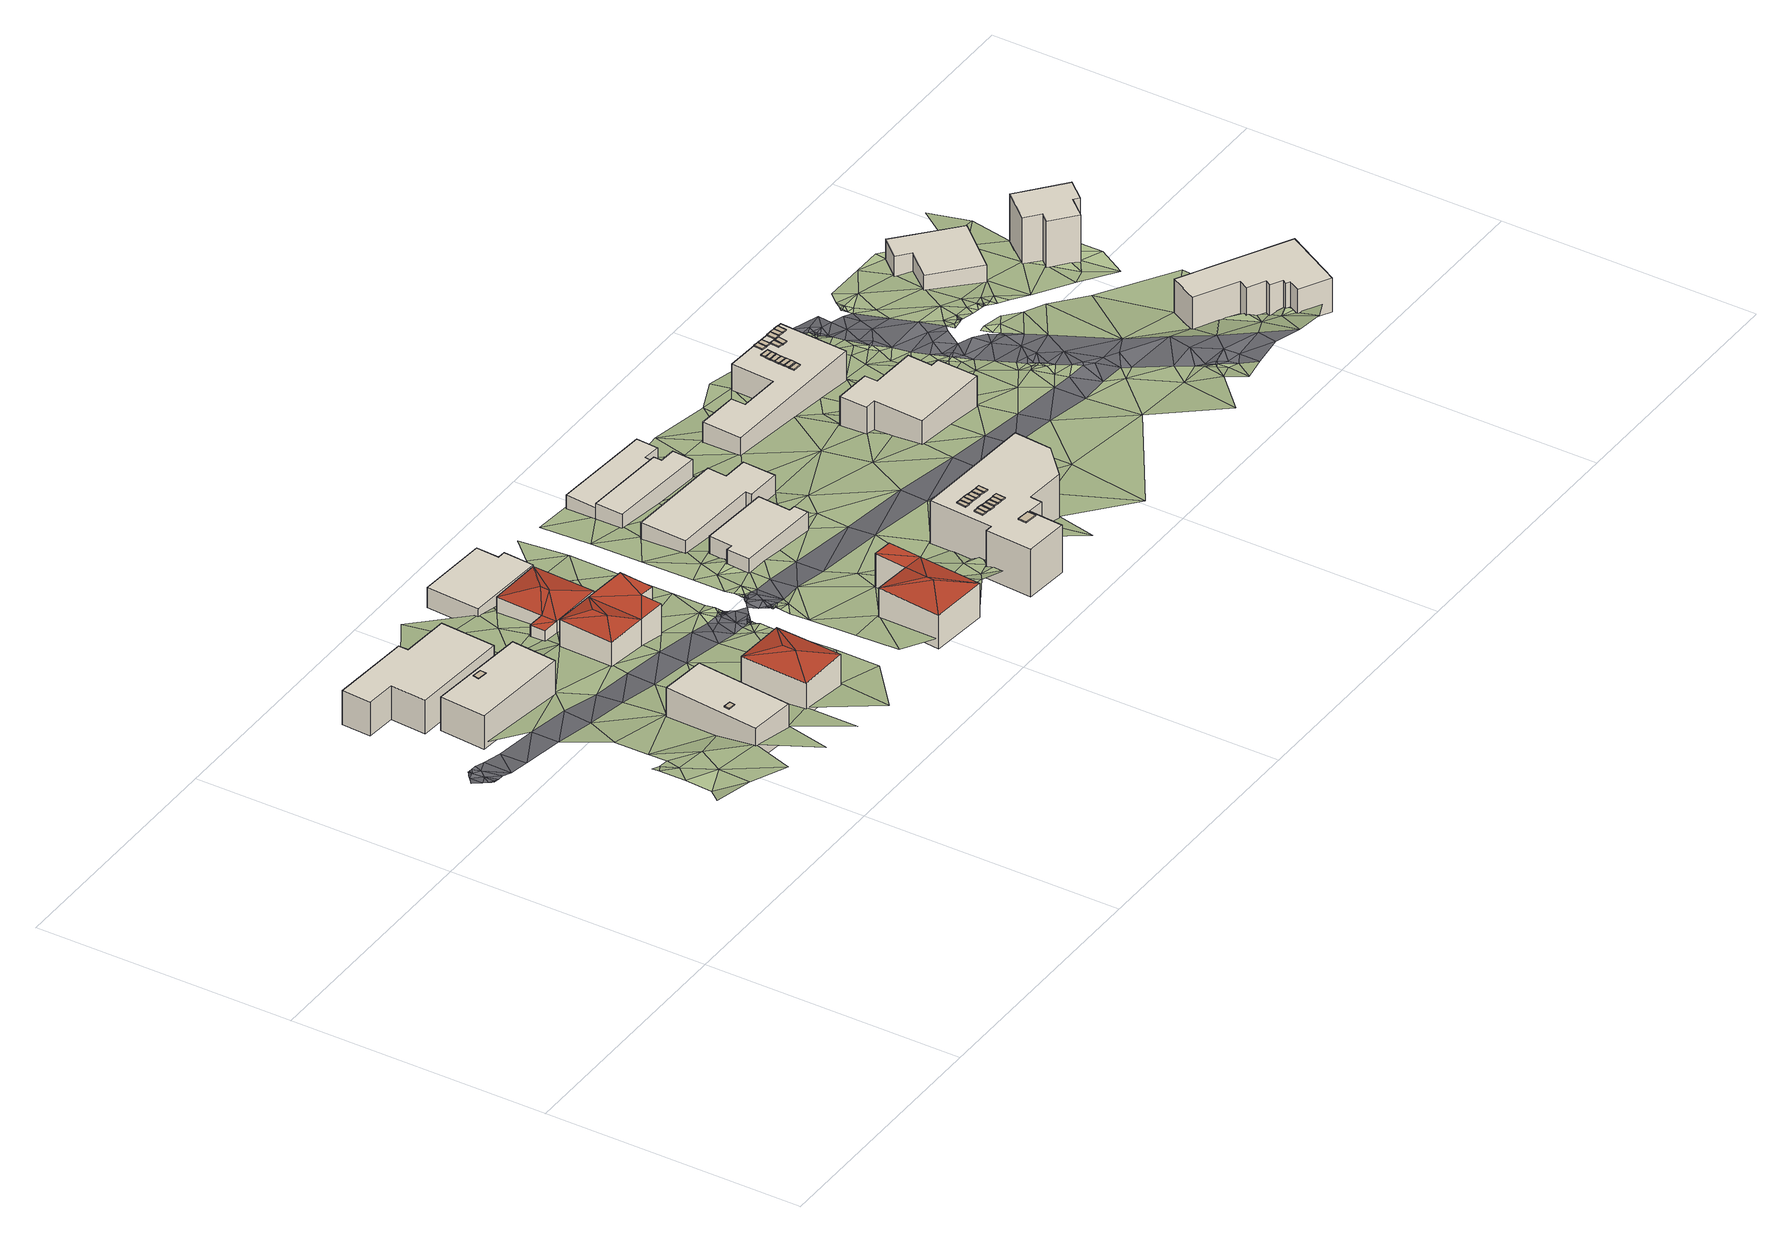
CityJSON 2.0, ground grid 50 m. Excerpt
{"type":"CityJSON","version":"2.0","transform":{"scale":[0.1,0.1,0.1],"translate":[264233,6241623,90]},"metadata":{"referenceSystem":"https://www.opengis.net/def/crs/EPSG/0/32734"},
"CityObjects":{
"building1":{"type":"Building","attributes":{"address":"1 Westfort Road University Estate Cape Town","building":"house","building:levels":2,"building_height":6.9,"roof_height":114.1,"ground_height":106.4,"plus_code":"4FRW3C6X+CP5"},"children":["building1-1"],"geometry":[{"type":"Solid","lod":"1","boundaries":[[[[0,1,2,3]],[[1,4,5,2]],[[4,6,7,5]],[[6,0,3,7]],[[3,2,5,7]],[[6,4,1,0]]]]}]},
"building1-1":{"type":"BuildingInstallation","parents":["building1"],"geometry":[{"type":"Solid","lod":"1","boundaries":[[[[8,9,10,11]],[[9,12,13,10]],[[12,14,15,13]],[[14,8,11,15]],[[11,10,13,15]],[[14,12,9,8]]]]}]},
"building2":{"type":"Building","attributes":{"address":"23 Kylemore Road University Estate Cape Town","building":"house","building:levels":2,"building_height":6.9,"roof_height":113.7,"ground_height":105.5,"plus_code":"4FRW3C6X+CPX"},"geometry":[{"type":"Solid","lod":"1","boundaries":[[[[16,17,18,19]],[[17,20,21,18]],[[20,22,23,21]],[[22,24,25,23]],[[24,26,27,25]],[[26,28,29,27]],[[28,30,31,29]],[[30,16,19,31]],[[19,18,21,23,25,27,29,31]],[[30,28,26,24,22,20,17,16]]]]}]},
"building3":{"type":"Building","attributes":{"address":"4 Westfort Road Universtity Estate Cape Town","building":"house","building:levels":2,"building_height":6.9,"roof_height":115.5,"ground_height":106.5,"plus_code":"4FRW3C6X+7RF"},"children":["building3-1"],"geometry":[{"type":"Solid","lod":"1","boundaries":[[[[32,33,34,35]],[[33,36,37,34]],[[36,38,39,37]],[[38,32,35,39]],[[35,34,37,39]],[[38,36,33,32]]]]}]},
"building3-1":{"type":"BuildingInstallation","parents":["building3"],"geometry":[{"type":"Solid","lod":"1","boundaries":[[[[40,41,42,43]],[[41,44,45,42]],[[44,46,47,45]],[[46,40,43,47]],[[43,42,45,47]],[[46,44,41,40]]]]}]},
"building4":{"type":"Building","attributes":{"address":"6 Westfort Road Universtity Estate Cape Town","building":"house","building:levels":2,"building_height":6.9,"roof_height":112.8,"ground_height":105.7,"plus_code":"4FRW3C6X+7VG"},"geometry":[{"type":"Solid","lod":"2","boundaries":[[[[48,49,50]],[[51,48,50]],[[51,50,52]],[[52,50,53]],[[53,50,49]],[[52,53,51]],[[54,55,51,53]],[[55,56,48,51]],[[56,57,49,48]],[[57,54,53,49]],[[57,56,55,54]]]],"semantics":{"surfaces":[{"type":"RoofSurface"},{"type":"WallSurface"},{"type":"GroundSurface"}],"values":[[0,0,0,0,0,0,1,1,1,1,2]]}}]},
"building5":{"type":"Building","attributes":{"address":"16 Garrick Road University Estate Cape Town","building":"house","building:levels":2,"building_height":6.9,"roof_height":110.7,"ground_height":102.9,"plus_code":"4FRW3C6X+9VX"},"geometry":[{"type":"Solid","lod":"2","boundaries":[[[[58,59,60]],[[61,60,59]],[[61,59,62]],[[62,59,63]],[[63,59,58]],[[61,62,63]],[[63,58,64]],[[63,64,65]],[[65,64,66]],[[67,64,58]],[[68,69,60,61]],[[69,70,58,60]],[[70,71,67,58]],[[71,72,64,67]],[[72,73,66,64]],[[73,74,65,66]],[[74,75,63,65]],[[75,68,61,63]],[[75,74,73,72,71,70,69,68]]]],"semantics":{"surfaces":[{"type":"RoofSurface"},{"type":"WallSurface"},{"type":"GroundSurface"}],"values":[[0,0,0,0,0,0,0,0,0,0,1,1,1,1,1,1,1,1,2]]}}]},
"building6":{"type":"Building","attributes":{"address":"14 Garrick Road University Estate Cape Town","building":"house","building:levels":1,"building_height":4.1,"roof_height":106.9,"ground_height":101.5,"plus_code":"4FRW3C6X+FV5"},"geometry":[{"type":"Solid","lod":"2","boundaries":[[[[76,77,78]],[[77,79,78]],[[78,79,80]],[[79,81,80]],[[82,83,81]],[[82,81,84]],[[76,84,77]],[[77,84,79]],[[79,84,81]],[[85,86,76,78]],[[86,87,84,76]],[[87,88,82,84]],[[88,89,83,82]],[[89,90,81,83]],[[90,91,80,81]],[[91,85,78,80]],[[91,90,89,88,87,86,85]]]],"semantics":{"surfaces":[{"type":"RoofSurface"},{"type":"WallSurface"},{"type":"GroundSurface"}],"values":[[0,0,0,0,0,0,0,0,0,1,1,1,1,1,1,1,2]]}}]},
"building7":{"type":"Building","attributes":{"address":"12A Garrick Road University Estate Cape Town","building":"house","building:levels":1,"building_height":4.1,"roof_height":105.9,"ground_height":99.8,"plus_code":"4FRW3C6X+FWJ"},"geometry":[{"type":"Solid","lod":"1","boundaries":[[[[92,93,94,95]],[[93,96,97,94]],[[96,98,99,97]],[[98,100,101,99]],[[100,102,103,101]],[[102,92,95,103]],[[95,94,97,99,101,103]],[[102,100,98,96,93,92]]]]}]},
"building8":{"type":"Building","attributes":{"address":"25 Garrick Road Universtity Estate Cape Town","building":"house","building:levels":2,"building_height":6.9,"roof_height":112.1,"ground_height":103.9,"plus_code":"4FRW3F62+62M"},"geometry":[{"type":"Solid","lod":"2","boundaries":[[[[104,105,106]],[[104,106,107]],[[108,109,110]],[[111,112,105]],[[106,105,112]],[[111,108,110]],[[111,110,112]],[[112,110,109]],[[112,109,106]],[[113,114,104,107]],[[114,115,105,104]],[[115,116,111,105]],[[116,117,108,111]],[[117,118,109,108]],[[118,119,106,109]],[[119,113,107,106]],[[119,118,117,116,115,114,113]]]],"semantics":{"surfaces":[{"type":"RoofSurface"},{"type":"WallSurface"},{"type":"GroundSurface"}],"values":[[0,0,0,0,0,0,0,0,0,1,1,1,1,1,1,1,2]]}}]},
"building9":{"type":"Building","attributes":{"address":"23 Garrick Road University Estate Cape Town","building":"house","building:levels":1,"building_height":4.1,"roof_height":105.8,"ground_height":100.8,"plus_code":"4FRW3F62+92H"},"geometry":[{"type":"Solid","lod":"1","boundaries":[[[[120,121,122,123]],[[121,124,125,122]],[[124,126,127,125]],[[126,128,129,127]],[[128,130,131,129]],[[130,132,133,131]],[[132,134,135,133]],[[134,120,123,135]],[[123,122,125,127,129,131,133,135]],[[134,132,130,128,126,124,121,120]]]]}]},
"building10":{"type":"Building","attributes":{"address":"21 Garrick Road University Estate Cape Town","building":"house","building:levels":1,"building_height":4.1,"roof_height":104.5,"ground_height":99.3,"plus_code":"4FRW3F62+C37"},"geometry":[{"type":"Solid","lod":"1","boundaries":[[[[136,137,138,139]],[[137,140,141,138]],[[140,142,143,141]],[[142,144,145,143]],[[144,146,147,145]],[[146,148,149,147]],[[148,150,151,149]],[[150,136,139,151]],[[139,138,141,143,145,147,149,151]],[[150,148,146,144,142,140,137,136]]]]}]},
"building11":{"type":"Building","attributes":{"address":"19 Garrick Road University Estate Cape Town","building":"house","building:levels":1,"building_height":4.1,"roof_height":103.2,"ground_height":98.2,"plus_code":"4FRW3F62+F37"},"geometry":[{"type":"Solid","lod":"1","boundaries":[[[[152,153,154,155]],[[153,156,157,154]],[[156,158,159,157]],[[158,160,161,159]],[[160,162,163,161]],[[162,152,155,163]],[[155,154,157,159,161,163]],[[162,160,158,156,153,152]]]]}]},
"building12":{"type":"Building","attributes":{"address":"17 Garrick Road University Estate Cape Town","building":"house","building:levels":1,"building_height":4.1,"roof_height":102.5,"ground_height":97.3,"plus_code":"4FRW3F62+F3M"},"geometry":[{"type":"Solid","lod":"1","boundaries":[[[[164,165,166,167]],[[165,168,169,166]],[[168,170,171,169]],[[170,172,173,171]],[[172,174,175,173]],[[174,164,167,175]],[[167,166,169,171,173,175]],[[174,172,170,168,165,164]]]]}]},
"building13":{"type":"Building","attributes":{"address":"Universtity Estate Cape Town","building":"house","building:levels":3,"building_height":9.7,"roof_height":113,"ground_height":101,"plus_code":"4FRW3F62+65R"},"children":["building13-1","building13-2","building13-3","building13-4","building13-5","building13-6","building13-7","building13-8","building13-9","building13-10","building13-11","building13-12","building13-13"],"geometry":[{"type":"Solid","lod":"1","boundaries":[[[[176,177,178,179]],[[177,180,181,178]],[[180,182,183,181]],[[182,184,185,183]],[[184,186,187,185]],[[186,188,189,187]],[[188,190,191,189]],[[190,192,193,191]],[[192,194,195,193]],[[194,196,197,195]],[[196,176,179,197]],[[179,178,181,183,185,187,189,191,193,195,197]],[[196,194,192,190,188,186,184,182,180,177,176]]]]}]},
"building13-1":{"type":"BuildingInstallation","parents":["building13"],"geometry":[{"type":"Solid","lod":"1","boundaries":[[[[198,199,200,201]],[[199,202,203,200]],[[202,204,205,203]],[[204,198,201,205]],[[201,200,203,205]],[[204,202,199,198]]]]}]},
"building13-2":{"type":"BuildingInstallation","parents":["building13"],"geometry":[{"type":"Solid","lod":"1","boundaries":[[[[206,207,208,209]],[[207,210,211,208]],[[210,212,213,211]],[[212,206,209,213]],[[209,208,211,213]],[[212,210,207,206]]]]}]},
"building13-3":{"type":"BuildingInstallation","parents":["building13"],"geometry":[{"type":"Solid","lod":"1","boundaries":[[[[214,215,216,217]],[[215,218,219,216]],[[218,220,221,219]],[[220,214,217,221]],[[217,216,219,221]],[[220,218,215,214]]]]}]},
"building13-4":{"type":"BuildingInstallation","parents":["building13"],"geometry":[{"type":"Solid","lod":"1","boundaries":[[[[222,223,224,225]],[[223,226,227,224]],[[226,228,229,227]],[[228,222,225,229]],[[225,224,227,229]],[[228,226,223,222]]]]}]},
"building13-5":{"type":"BuildingInstallation","parents":["building13"],"geometry":[{"type":"Solid","lod":"1","boundaries":[[[[230,231,232,233]],[[231,234,235,232]],[[234,236,237,235]],[[236,230,233,237]],[[233,232,235,237]],[[236,234,231,230]]]]}]},
"building13-6":{"type":"BuildingInstallation","parents":["building13"],"geometry":[{"type":"Solid","lod":"1","boundaries":[[[[238,239,240,241]],[[239,242,243,240]],[[242,244,245,243]],[[244,238,241,245]],[[241,240,243,245]],[[244,242,239,238]]]]}]},
"building13-7":{"type":"BuildingInstallation","parents":["building13"],"geometry":[{"type":"Solid","lod":"1","boundaries":[[[[246,247,248,249]],[[247,250,251,248]],[[250,252,253,251]],[[252,246,249,253]],[[249,248,251,253]],[[252,250,247,246]]]]}]},
"building13-8":{"type":"BuildingInstallation","parents":["building13"],"geometry":[{"type":"Solid","lod":"1","boundaries":[[[[254,255,256,257]],[[255,258,259,256]],[[258,260,261,259]],[[260,254,257,261]],[[257,256,259,261]],[[260,258,255,254]]]]}]},
"building13-9":{"type":"BuildingInstallation","parents":["building13"],"geometry":[{"type":"Solid","lod":"1","boundaries":[[[[262,263,264,265]],[[263,266,267,264]],[[266,268,269,267]],[[268,262,265,269]],[[265,264,267,269]],[[268,266,263,262]]]]}]},
"building13-10":{"type":"BuildingInstallation","parents":["building13"],"geometry":[{"type":"Solid","lod":"1","boundaries":[[[[270,271,272,273]],[[271,274,275,272]],[[274,276,277,275]],[[276,270,273,277]],[[273,272,275,277]],[[276,274,271,270]]]]}]},
"building13-11":{"type":"BuildingInstallation","parents":["building13"],"geometry":[{"type":"Solid","lod":"1","boundaries":[[[[278,279,280,281]],[[279,282,283,280]],[[282,284,285,283]],[[284,278,281,285]],[[281,280,283,285]],[[284,282,279,278]]]]}]},
"building13-12":{"type":"BuildingInstallation","parents":["building13"],"geometry":[{"type":"Solid","lod":"1","boundaries":[[[[286,287,288,289]],[[287,290,291,288]],[[290,292,293,291]],[[292,286,289,293]],[[289,288,291,293]],[[292,290,287,286]]]]}]},
"building13-13":{"type":"BuildingInstallation","parents":["building13"],"geometry":[{"type":"Solid","lod":"1","boundaries":[[[[294,295,296,297]],[[295,298,299,296]],[[298,300,301,299]],[[300,294,297,301]],[[297,296,299,301]],[[300,298,295,294]]]]}]},
"building14":{"type":"Building","attributes":{"address":"110 Upper Roodebloem Road University Estate Cape Town","building":"house","building:levels":2,"building_height":6.9,"roof_height":102.7,"ground_height":94.8,"plus_code":"4FRW3F62+F72"},"children":["building14-1","building14-2","building14-3","building14-4","building14-5","building14-6","building14-7","building14-8","building14-9","building14-10","building14-11","building14-12","building14-13","building14-14"],"geometry":[{"type":"Solid","lod":"1","boundaries":[[[[302,303,304,305]],[[303,306,307,304]],[[306,308,309,307]],[[308,310,311,309]],[[310,312,313,311]],[[312,314,315,313]],[[314,316,317,315]],[[316,302,305,317]],[[305,304,307,309,311,313,315,317]],[[316,314,312,310,308,306,303,302]]]]}]},
"building14-1":{"type":"BuildingInstallation","parents":["building14"],"geometry":[{"type":"Solid","lod":"1","boundaries":[[[[318,319,320,321]],[[319,322,323,320]],[[322,324,325,323]],[[324,318,321,325]],[[321,320,323,325]],[[324,322,319,318]]]]}]},
"building14-2":{"type":"BuildingInstallation","parents":["building14"],"geometry":[{"type":"Solid","lod":"1","boundaries":[[[[326,327,328,329]],[[327,330,331,328]],[[330,332,333,331]],[[332,326,329,333]],[[329,328,331,333]],[[332,330,327,326]]]]}]},
"building14-3":{"type":"BuildingInstallation","parents":["building14"],"geometry":[{"type":"Solid","lod":"1","boundaries":[[[[334,335,336,337]],[[335,338,339,336]],[[338,340,341,339]],[[340,334,337,341]],[[337,336,339,341]],[[340,338,335,334]]]]}]},
"building14-4":{"type":"BuildingInstallation","parents":["building14"],"geometry":[{"type":"Solid","lod":"1","boundaries":[[[[342,343,344,345]],[[343,346,347,344]],[[346,348,349,347]],[[348,342,345,349]],[[345,344,347,349]],[[348,346,343,342]]]]}]},
"building14-5":{"type":"BuildingInstallation","parents":["building14"],"geometry":[{"type":"Solid","lod":"1","boundaries":[[[[350,351,352,353]],[[351,354,355,352]],[[354,356,357,355]],[[356,350,353,357]],[[353,352,355,357]],[[356,354,351,350]]]]}]},
"building14-6":{"type":"BuildingInstallation","parents":["building14"],"geometry":[{"type":"Solid","lod":"1","boundaries":[[[[358,346,347,359]],[[346,360,361,347]],[[360,362,363,361]],[[362,358,359,363]],[[359,347,361,363]],[[362,360,346,358]]]]}]},
"building14-7":{"type":"BuildingInstallation","parents":["building14"],"geometry":[{"type":"Solid","lod":"1","boundaries":[[[[364,365,366,367]],[[365,368,369,366]],[[368,370,371,369]],[[370,364,367,371]],[[367,366,369,371]],[[370,368,365,364]]]]}]},
"building14-8":{"type":"BuildingInstallation","parents":["building14"],"geometry":[{"type":"Solid","lod":"1","boundaries":[[[[372,373,374,375]],[[373,376,377,374]],[[376,378,379,377]],[[378,372,375,379]],[[375,374,377,379]],[[378,376,373,372]]]]}]},
"building14-9":{"type":"BuildingInstallation","parents":["building14"],"geometry":[{"type":"Solid","lod":"1","boundaries":[[[[380,381,382,383]],[[381,384,385,382]],[[384,376,377,385]],[[376,380,383,377]],[[383,382,385,377]],[[376,384,381,380]]]]}]},
"building14-10":{"type":"BuildingInstallation","parents":["building14"],"geometry":[{"type":"Solid","lod":"1","boundaries":[[[[386,387,388,389]],[[387,390,391,388]],[[390,392,393,391]],[[392,386,389,393]],[[389,388,391,393]],[[392,390,387,386]]]]}]},
"building14-11":{"type":"BuildingInstallation","parents":["building14"],"geometry":[{"type":"Solid","lod":"1","boundaries":[[[[387,394,395,388]],[[394,396,397,395]],[[396,398,399,397]],[[398,387,388,399]],[[388,395,397,399]],[[398,396,394,387]]]]}]},
"building14-12":{"type":"BuildingInstallation","parents":["building14"],"geometry":[{"type":"Solid","lod":"1","boundaries":[[[[400,401,402,403]],[[401,404,405,402]],[[404,406,407,405]],[[406,400,403,407]],[[403,402,405,407]],[[406,404,401,400]]]]}]},
"building14-13":{"type":"BuildingInstallation","parents":["building14"],"geometry":[{"type":"Solid","lod":"1","boundaries":[[[[408,409,410,411]],[[409,412,413,410]],[[412,414,415,413]],[[414,408,411,415]],[[411,410,413,415]],[[414,412,409,408]]]]}]},
"building14-14":{"type":"BuildingInstallation","parents":["building14"],"geometry":[{"type":"Solid","lod":"1","boundaries":[[[[416,417,418,419]],[[417,420,421,418]],[[420,422,423,421]],[[422,416,419,423]],[[419,418,421,423]],[[422,420,417,416]]]]}]},
"building15":{"type":"Building","attributes":{"address":"112 Upper Roodebloem Road University Estate Cape Town","building":"house","building:levels":2,"building_height":6.9,"roof_height":104.3,"ground_height":96.6,"plus_code":"4FRW3F62+97F"},"geometry":[{"type":"Solid","lod":"1","boundaries":[[[[424,425,426,427]],[[425,428,429,426]],[[428,430,431,429]],[[430,432,433,431]],[[432,434,435,433]],[[434,436,437,435]],[[436,438,439,437]],[[438,440,441,439]],[[440,442,443,441]],[[442,424,427,443]],[[427,426,429,431,433,435,437,439,441,443]],[[442,440,438,436,434,432,430,428,425,424]]]]}]},
"building16":{"type":"Building","attributes":{"address":"17 Beatty Road University Estate Cape Town","building":"house","building:levels":1,"building_height":4.1,"roof_height":97,"ground_height":92.5,"plus_code":"4FRW3F62+FF2"},"geometry":[{"type":"Solid","lod":"1","boundaries":[[[[444,445,446,447]],[[445,448,449,446]],[[448,450,451,449]],[[450,452,453,451]],[[452,454,455,453]],[[454,444,447,455]],[[447,446,449,451,453,455]],[[454,452,450,448,445,444]]]]}]},
"building17":{"type":"Building","attributes":{"address":"2 Cloete Road Universtity Estate Cape Town","building":"house","building:levels":2,"building_height":6.9,"roof_height":101.2,"ground_height":93.5,"plus_code":"4FRW3F62+7G5"},"geometry":[{"type":"Solid","lod":"1","boundaries":[[[[456,457,458,459]],[[457,460,461,458]],[[460,462,463,461]],[[462,464,465,463]],[[464,466,467,465]],[[466,468,469,467]],[[468,470,471,469]],[[470,472,473,471]],[[472,474,475,473]],[[474,476,477,475]],[[476,478,479,477]],[[478,456,459,479]],[[459,458,461,463,465,467,469,471,473,475,477,479]],[[478,476,474,472,470,468,466,464,462,460,457,456]]]]}]},
"building18":{"type":"Building","attributes":{"address":"3 Cloete Road University Estate Cape Town","building":"house","building:levels":3,"building_height":9.7,"roof_height":102.4,"ground_height":92.4,"plus_code":"4FRW3F62+CG3"},"geometry":[{"type":"Solid","lod":"1","boundaries":[[[[480,481,482,483]],[[481,484,485,482]],[[484,486,487,485]],[[486,488,489,487]],[[488,490,491,489]],[[490,492,493,491]],[[492,494,495,493]],[[494,480,483,495]],[[483,482,485,487,489,491,493,495]],[[494,492,490,488,486,484,481,480]]]]}]},
"terrain1":{"type":"TINRelief","geometry":[{"type":"CompositeSurface","lod":"1","boundaries":[[[496,497,498]],[[499,498,500]],[[497,500,498]],[[501,499,502]],[[501,503,504]],[[499,500,502]],[[501,502,503]],[[505,503,502]],[[500,497,506]],[[500,507,502]],[[507,505,502]],[[505,507,508]],[[500,506,509]],[[509,507,500]],[[508,507,510]],[[511,512,513]],[[508,514,512]],[[515,516,517]],[[507,509,510]],[[518,519,520]],[[514,508,510]],[[513,512,514]],[[520,519,521]],[[517,516,522]],[[523,524,509]],[[525,526,527]],[[528,513,514]],[[526,525,529]],[[530,520,521]],[[529,531,532]],[[533,517,522]],[[529,534,526]],[[530,521,0]],[[532,534,529]],[[535,536,524]],[[514,537,528]],[[538,534,532]],[[537,514,38]],[[538,17,534]],[[38,524,539]],[[524,536,539]],[[517,533,540]],[[530,0,541]],[[0,517,542]],[[17,530,541]],[[540,533,543]],[[534,17,544]],[[540,542,517]],[[537,38,545]],[[546,536,547]],[[541,0,542]],[[545,38,539]],[[544,17,541]],[[534,544,548]],[[549,540,543]],[[542,550,541]],[[54,545,539]],[[551,544,541]],[[547,552,546]],[[541,550,553]],[[541,553,551]],[[540,549,554]],[[555,550,542]],[[556,548,544]],[[551,556,544]],[[557,545,54]],[[546,558,54]],[[542,559,555]],[[553,560,551]],[[558,546,552]],[[549,561,554]],[[560,562,551]],[[551,562,556]],[[561,549,563]],[[555,559,564]],[[565,557,54]],[[558,566,54]],[[556,562,567]],[[54,566,565]],[[557,565,568]],[[559,569,564]],[[570,561,571]],[[572,567,562]],[[563,573,561]],[[574,568,565]],[[559,74,569]],[[567,572,575]],[[573,571,561]],[[566,576,565]],[[577,573,563]],[[565,578,574]],[[576,579,565]],[[578,565,579]],[[575,572,580]],[[581,574,578]],[[582,581,578]],[[579,583,578]],[[578,584,582]],[[583,585,578]],[[585,584,578]],[[586,573,577]],[[587,588,589]],[[582,584,590]],[[585,591,584]],[[592,584,591]],[[584,592,590]],[[592,593,590]],[[594,575,580]],[[587,595,588]],[[596,573,586]],[[586,597,596]],[[571,598,74]],[[598,571,573]],[[597,599,596]],[[580,85,594]],[[573,596,600]],[[596,599,601]],[[601,599,602]],[[601,603,596]],[[589,588,604]],[[601,602,605]],[[601,605,606]],[[602,607,605]],[[596,603,608]],[[606,603,601]],[[608,600,596]],[[600,609,573]],[[610,569,74]],[[85,569,611]],[[598,573,609]],[[85,612,594]],[[604,613,614]],[[615,614,613]],[[615,616,617]],[[618,617,616]],[[619,618,620]],[[620,621,619]],[[621,620,622]],[[616,620,618]],[[85,611,612]],[[569,610,611]],[[74,598,610]],[[622,620,623]],[[615,613,616]],[[620,616,623]],[[623,616,624]],[[625,624,616]],[[616,613,625]],[[604,626,613]],[[627,625,613]],[[628,629,630]],[[631,628,630]],[[632,631,630]],[[588,114,604]],[[630,629,633]],[[632,630,634]],[[635,632,634]],[[630,633,634]],[[634,636,635]],[[633,637,634]],[[637,638,634]],[[612,639,640]],[[626,627,613]],[[636,634,641]],[[611,642,612]],[[641,643,636]],[[641,634,638]],[[98,640,639]],[[604,114,626]],[[641,638,644]],[[642,611,610]],[[641,645,643]],[[639,612,642]],[[646,114,588]],[[647,643,645]],[[644,648,641]],[[645,641,648]],[[648,644,649]],[[645,650,647]],[[651,647,650]],[[652,653,654]],[[655,639,642]],[[656,626,114]],[[645,648,657]],[[658,650,645]],[[657,658,645]],[[656,659,626]],[[649,660,648]],[[653,661,662]],[[651,650,663]],[[656,114,113]],[[664,650,658]],[[652,661,653]],[[649,665,660]],[[658,666,664]],[[650,664,667]],[[667,663,650]],[[668,669,651]],[[663,668,651]],[[113,662,670]],[[670,662,661]],[[670,656,113]],[[671,661,652]],[[660,665,672]],[[663,667,673]],[[671,652,674]],[[669,668,675]],[[661,671,676]],[[677,659,656]],[[661,676,670]],[[669,678,679]],[[678,669,675]],[[671,674,680]],[[681,673,667]],[[682,676,671]],[[671,680,682]],[[670,677,656]],[[665,683,672]],[[684,676,682]],[[676,685,670]],[[678,686,679]],[[687,675,668]],[[682,688,684]],[[684,689,676]],[[690,673,681]],[[685,676,689]],[[665,691,683]],[[692,670,685]],[[677,670,692]],[[673,690,693]],[[694,675,687]],[[695,693,690]],[[696,697,698]],[[695,699,693]],[[700,696,683]],[[701,697,696]],[[697,701,702]],[[691,700,683]],[[699,695,703]],[[702,704,695]],[[701,696,700]],[[701,704,702]],[[703,705,699]],[[695,704,703]],[[148,694,687]],[[692,706,677]],[[704,707,703]],[[701,700,708]],[[709,707,704]],[[704,701,708]],[[710,711,712]],[[691,713,700]],[[714,712,711]],[[704,715,709]],[[706,692,716]],[[148,717,694]],[[715,704,708]],[[708,700,713]],[[718,719,148]],[[712,714,720]],[[148,719,717]],[[162,721,158]],[[162,722,723]],[[722,162,158]],[[708,724,715]],[[717,725,158]],[[726,717,719]],[[708,713,727]],[[724,719,715]],[[722,158,725]],[[706,716,728]],[[725,172,722]],[[717,726,725]],[[729,720,730]],[[708,727,724]],[[724,726,719]],[[731,172,725]],[[176,728,716]],[[725,726,732]],[[727,713,733]],[[731,725,732]],[[729,734,176]],[[730,734,729]],[[735,731,732]],[[727,736,724]],[[724,737,726]],[[727,733,738]],[[728,176,739]],[[735,740,731]],[[741,727,738]],[[736,727,741]],[[739,176,734]],[[742,724,736]],[[740,735,743]],[[737,724,742]],[[733,744,738]],[[743,745,746]],[[741,747,736]],[[730,748,734]],[[744,749,738]],[[746,750,743]],[[751,737,742]],[[743,750,740]],[[752,751,742]],[[753,739,734]],[[750,746,754]],[[755,737,751]],[[756,751,752]],[[740,750,757]],[[744,758,749]],[[756,755,751]],[[753,734,748]],[[756,759,760]],[[758,744,761]],[[755,756,762]],[[757,750,763]],[[760,762,756]],[[760,430,762]],[[758,761,764]],[[765,430,766]],[[764,767,758]],[[763,750,303]],[[768,753,748]],[[765,767,769]],[[765,769,430]],[[761,770,764]],[[430,771,762]],[[764,772,767]],[[772,769,767]],[[773,430,769]],[[771,430,774]],[[775,748,776]],[[430,773,774]],[[777,762,771]],[[303,762,778]],[[768,748,779]],[[763,303,780]],[[762,777,778]],[[764,770,781]],[[782,772,764]],[[771,774,783]],[[775,779,748]],[[773,769,784]],[[782,764,781]],[[769,772,785]],[[768,779,786]],[[780,303,787]],[[777,771,788]],[[789,774,773]],[[770,790,791]],[[770,791,781]],[[792,771,783]],[[778,787,303]],[[784,769,785]],[[793,775,776]],[[783,774,794]],[[789,773,784]],[[771,792,788]],[[795,778,777]],[[782,796,772]],[[797,774,789]],[[772,798,785]],[[788,795,777]],[[799,782,781]],[[774,797,794]],[[796,798,772]],[[800,781,791]],[[792,783,801]],[[791,790,802]],[[784,785,803]],[[804,789,784]],[[794,801,783]],[[805,799,781]],[[781,800,805]],[[803,804,784]],[[782,799,806]],[[807,787,778]],[[795,808,778]],[[796,782,809]],[[786,779,810]],[[806,809,782]],[[785,798,803]],[[804,797,789]],[[811,800,791]],[[788,792,812]],[[813,795,788]],[[814,802,790]],[[778,815,807]],[[791,802,811]],[[778,808,815]],[[816,799,805]],[[801,812,792]],[[805,800,817]],[[812,813,788]],[[806,799,816]],[[816,805,817]],[[817,800,811]],[[795,813,808]],[[818,779,775]],[[810,779,819]],[[820,787,807]],[[787,820,821]],[[793,822,775]],[[779,818,819]],[[823,807,815]],[[821,824,787]],[[807,825,820]],[[825,807,823]],[[787,826,827]],[[826,787,824]],[[825,828,820]],[[828,829,820]],[[820,829,821]],[[830,818,775]],[[775,822,830]],[[793,831,832]],[[822,793,833]],[[832,833,793]],[[834,832,831]],[[833,835,822]],[[835,830,822]],[[833,832,836]],[[833,836,835]],[[837,834,831]],[[834,836,832]],[[838,839,840]],[[841,842,843]],[[844,838,845]],[[846,841,847]],[[848,846,847]],[[838,840,845]],[[849,840,839]],[[846,842,841]],[[850,851,852]],[[853,845,840]],[[853,840,849]],[[854,855,856]],[[857,855,854]],[[844,858,852]],[[856,851,859]],[[857,854,860]],[[861,853,849]],[[861,849,862]],[[863,854,856]],[[861,862,864]],[[865,845,853]],[[859,851,850]],[[845,858,844]],[[861,864,866]],[[860,854,863]],[[863,856,859]],[[853,861,865]],[[867,848,868]],[[861,866,865]],[[842,846,869]],[[870,860,863]],[[858,850,852]],[[863,871,870]],[[846,848,867]],[[865,858,845]],[[872,865,866]],[[873,874,868]],[[850,875,859]],[[859,875,863]],[[871,863,875]],[[865,872,876]],[[846,867,869]],[[876,858,865]],[[873,877,878]],[[879,876,872]],[[875,880,871]],[[867,868,874]],[[881,850,858]],[[882,878,877]],[[876,879,883]],[[881,875,850]],[[884,883,879]],[[876,885,858]],[[886,884,887]],[[886,887,888]],[[886,883,884]],[[886,888,889]],[[885,876,883]],[[890,886,889]],[[883,886,890]],[[891,890,889]],[[885,881,858]],[[891,889,892]],[[890,893,883]],[[894,895,882]],[[885,883,893]],[[890,891,893]],[[896,880,875]],[[878,457,873]],[[891,892,897]],[[898,874,873]],[[893,891,897]],[[899,895,894]],[[892,900,897]],[[882,901,878]],[[875,881,902]],[[898,873,457]],[[895,901,882]],[[903,897,900]],[[904,885,893]],[[885,904,881]],[[875,902,896]],[[904,893,897]],[[899,905,895]],[[906,905,899]],[[897,903,904]],[[902,881,907]],[[901,895,908]],[[902,444,896]],[[895,909,908]],[[908,910,901]],[[895,905,911]],[[906,912,905]],[[911,909,895]],[[912,906,913]],[[914,896,444]],[[915,904,903]],[[905,912,916]],[[905,917,911]],[[905,916,917]],[[911,918,909]],[[919,903,920]],[[917,921,911]],[[916,922,917]],[[915,903,919]],[[923,914,444]],[[924,898,457]],[[925,923,444]],[[454,904,915]],[[926,919,920]],[[920,927,926]],[[928,924,457]],[[923,925,929]],[[919,930,915]],[[926,931,919]],[[929,925,932]],[[932,925,454]],[[927,933,926]],[[931,926,933]],[[915,934,454]],[[927,935,933]],[[933,935,936]],[[454,937,932]],[[934,937,454]],[[935,938,936]],[[938,939,936]],[[932,937,940]]]}]},
"road1":{"type":"Road","attributes":{"highway":"residential","name":"Westfort Road","surface":"asphalt","lanes":2,"width":5.6},"geometry":[{"type":"MultiSurface","lod":"1","boundaries":[[[941,942,943]],[[944,945,946]],[[516,511,522]],[[549,545,563]],[[513,533,522]],[[947,948,949]],[[537,543,528]],[[549,537,545]],[[950,951,952]],[[953,954,955]],[[956,941,957]],[[586,958,959]],[[945,960,961]],[[946,962,963]],[[964,943,959]],[[965,966,967]],[[944,946,963]],[[960,968,961]],[[969,965,599]],[[949,970,971]],[[955,954,962]],[[972,966,973]],[[951,974,971]],[[975,946,961]],[[943,973,969]],[[965,973,966]],[[961,946,945]],[[970,949,948]],[[976,516,977]],[[952,977,950]],[[545,557,563]],[[978,948,979]],[[948,947,979]],[[948,980,970]],[[963,962,954]],[[981,557,568]],[[593,982,983]],[[516,976,511]],[[959,943,984]],[[985,582,983]],[[977,952,976]],[[568,958,981]],[[978,980,948]],[[970,980,986]],[[967,602,965]],[[964,957,941]],[[983,590,593]],[[942,972,973]],[[964,574,581]],[[590,983,582]],[[962,951,970]],[[969,973,965]],[[602,599,965]],[[964,581,985]],[[962,970,955]],[[970,951,971]],[[975,987,946]],[[968,975,961]],[[983,988,985]],[[985,581,582]],[[985,988,989]],[[982,988,983]],[[955,970,986]],[[987,962,946]],[[957,985,989]],[[943,969,984]],[[597,984,599]],[[969,599,984]],[[959,597,586]],[[943,942,973]],[[597,959,984]],[[943,964,941]],[[586,577,958]],[[958,964,959]],[[987,990,962]],[[952,951,990]],[[951,962,990]],[[950,974,951]],[[958,577,981]],[[964,568,574]],[[957,964,985]],[[568,964,958]],[[577,563,981]],[[563,557,981]],[[533,513,528]],[[522,511,513]],[[528,543,533]],[[537,549,543]]]}]},
"road2":{"type":"Road","attributes":{"highway":"residential","name":"Westfort Road","surface":"asphalt","lanes":2,"width":5.6},"geometry":[{"type":"MultiSurface","lod":"1","boundaries":[[[991,992,993]],[[665,659,691]],[[994,810,995]],[[786,814,790]],[[786,810,996]],[[814,997,802]],[[768,790,770]],[[994,997,996]],[[677,713,691]],[[995,810,819]],[[637,633,998]],[[706,733,713]],[[956,992,999]],[[1000,622,623]],[[999,992,1001]],[[1000,1002,1003]],[[627,644,1004]],[[1005,1001,991]],[[998,633,1006]],[[665,649,626]],[[649,644,627]],[[629,1006,633]],[[665,626,659]],[[1007,1008,1006]],[[1006,629,1007]],[[1006,1009,998]],[[637,998,1004]],[[1008,1009,1006]],[[998,1009,1010]],[[691,659,677]],[[649,627,626]],[[637,1004,638]],[[622,1000,1003]],[[1005,991,1000]],[[1000,991,1011]],[[625,1005,624]],[[623,624,1005]],[[1011,1002,1000]],[[999,998,1010]],[[993,1011,991]],[[1005,1000,623]],[[991,1001,992]],[[1001,625,627]],[[998,999,1001]],[[625,1001,1005]],[[998,1001,1004]],[[770,753,768]],[[627,1004,1001]],[[644,638,1004]],[[739,744,728]],[[761,739,753]],[[761,753,770]],[[790,768,786]],[[996,997,814]],[[786,996,814]],[[810,994,996]],[[733,706,728]],[[713,677,706]],[[728,744,733]],[[739,761,744]]]}]},
"road3":{"type":"Road","attributes":{"highway":"tertiary","name":"Upper Roodebloem Road","surface":"asphalt","lanes":2,"width":8.6},"geometry":[{"type":"MultiSurface","lod":"1","boundaries":[[[803,798,1012]],[[797,804,1013]],[[804,803,1014]],[[1013,804,1014]],[[1014,803,1012]],[[806,816,1015]],[[816,817,1016]],[[817,811,1017]],[[1016,1015,816]],[[1016,817,1017]],[[1018,812,801]],[[809,806,1019]],[[813,812,1018]],[[1019,806,1015]],[[794,797,1020]],[[808,813,1021]],[[797,1013,1020]],[[1021,813,1018]],[[1022,798,796]],[[1015,1016,1023]],[[796,809,1024]],[[1014,1025,1013]],[[1025,1014,1012]],[[1023,1016,1017]],[[798,1022,1012]],[[823,815,1026]],[[811,802,1027]],[[811,1027,1017]],[[1019,1015,1023]],[[801,794,1028]],[[825,823,1029]],[[825,1030,828]],[[1031,1018,801]],[[1026,1029,823]],[[829,828,1030]],[[1030,825,1029]],[[1024,809,1019]],[[815,808,1032]],[[808,1021,1032]],[[802,997,1027]],[[1033,821,829]],[[1030,1033,829]],[[1025,1020,1013]],[[1018,1031,1021]],[[815,1032,1026]],[[824,821,1034]],[[1017,1027,1023]],[[1034,821,1033]],[[1035,1029,1026]],[[1029,1035,1030]],[[826,824,1034]],[[794,1020,1028]],[[1033,1030,1035]],[[1025,1012,1036]],[[1024,1022,796]],[[1023,1024,1019]],[[994,1027,997]],[[1035,1034,1033]],[[1031,1032,1021]],[[1022,1036,1012]],[[1037,1035,1026]],[[1032,1037,1026]],[[801,844,1031]],[[1020,1025,1038]],[[1034,1039,826]],[[801,1028,844]],[[830,835,1040]],[[1039,1034,1035]],[[1020,1038,1028]],[[868,1023,1027]],[[835,836,1041]],[[1032,1031,1042]],[[1040,835,1041]],[[868,1024,1023]],[[1043,818,830]],[[1022,1024,1044]],[[819,818,877]],[[1041,836,1045]],[[1046,1036,1022]],[[836,834,1045]],[[1039,1035,1037]],[[873,1027,994]],[[1047,1037,1032]],[[830,1040,1043]],[[995,819,877]],[[873,994,995]],[[1032,1042,1047]],[[1022,1044,1048]],[[1046,1022,1048]],[[848,1044,1024]],[[852,1042,1031]],[[1028,1038,838]],[[1041,1049,1040]],[[1045,834,1050]],[[868,848,1024]],[[852,1031,844]],[[1041,1045,1049]],[[837,1050,834]],[[1028,838,844]],[[873,868,1027]],[[1044,847,1048]],[[1044,848,847]],[[1049,1043,1040]],[[818,1043,877]],[[1045,1050,1049]],[[851,1047,1042]],[[852,851,1042]],[[873,995,877]],[[1051,1050,837]],[[1049,882,1043]],[[882,877,1043]],[[894,1049,1050]],[[1051,894,1050]],[[882,1049,894]],[[899,894,1051]]]}]}
},
"vertices":[
[347,594,164],[150,612,164],[150,612,233],[347,594,233],[142,522,164],[142,522,233],[339,505,164],[339,505,233],
[228,597,234],[226,585,234],[226,585,235],[228,597,235],[246,583,234],[246,583,235],[247,595,234],[247,595,235],
[332,621,155],[340,729,155],[340,729,224],[332,621,224],[246,736,155],[246,736,224],[247,755,155],[247,755,224],[89,767,155],[89,767,224],[85,710,155],[85,710,224],[144,705,155],[144,705,224],[139,635,155],[139,635,224],
[370,307,165],[350,119,165],[350,119,234],[370,307,234],[439,110,165],[439,110,234],[459,298,165],[459,298,234],
[373,195,235],[372,185,235],[372,185,237],[373,195,237],[387,183,235],[387,183,237],[388,194,235],[388,194,237],
[513,122,226],[614,117,226],[568,177,239],[521,254,226],[569,203,239],[622,248,226],[622,248,157],[521,254,157],[513,122,157],[614,117,157],
[555,472,198],[520,516,211],[474,479,198],[484,587,198],[522,546,211],[563,580,198],[615,509,198],[650,572,198],[644,506,198],[611,467,198],[484,587,129],[474,479,129],[555,472,129],[611,467,129],[615,509,129],[644,506,129],[650,572,129],[563,580,129],
[532,741,156],[580,685,169],[638,735,156],[580,668,169],[632,613,156],[525,619,156],[494,651,156],[493,621,156],[527,649,156],[638,735,115],[532,741,115],[527,649,115],[494,651,115],[493,621,115],[525,619,115],[632,613,115],
[514,866,98],[506,761,98],[506,761,139],[514,866,139],[662,750,98],[662,750,139],[666,810,98],[666,810,139],[650,811,98],[650,811,139],[653,856,98],[653,856,139],
[910,234,208],[903,170,208],[941,166,208],[947,230,208],[816,51,208],[929,41,208],[881,102,221],[829,177,208],[883,117,221],[947,230,139],[910,234,139],[903,170,139],[829,177,139],[816,51,139],[929,41,139],[941,166,139],
[854,447,108],[1020,435,108],[1020,435,149],[854,447,149],[1022,463,108],[1022,463,149],[1009,464,108],[1009,464,149],[1014,528,108],[1014,528,149],[875,538,108],[875,538,149],[871,492,108],[871,492,149],[858,493,108],[858,493,149],
[860,575,93],[1031,564,93],[1031,564,134],[860,575,134],[1030,552,93],[1030,552,134],[1098,548,93],[1098,548,134],[1102,613,93],[1102,613,134],[1053,616,93],[1053,616,134],[1056,654,93],[1056,654,134],[865,666,93],[865,666,134],
[884,767,82],[881,713,82],[881,713,123],[884,767,123],[1076,696,82],[1076,696,123],[1079,737,82],[1079,737,123],[1047,739,82],[1047,739,123],[1048,755,82],[1048,755,123],
[884,767,73],[1048,755,73],[1048,755,114],[884,767,114],[1050,773,73],[1050,773,114],[1084,770,73],[1084,770,114],[1087,813,73],[1087,813,114],[889,828,73],[889,828,114],
[1326,220,110],[1087,237,110],[1087,237,207],[1326,220,207],[1078,112,110],[1078,112,207],[1064,113,110],[1064,113,207],[1057,21,110],[1057,21,207],[1144,14,110],[1144,14,207],[1149,81,110],[1149,81,207],[1182,78,110],[1182,78,207],[1184,101,110],[1184,101,207],[1264,95,110],[1264,95,207],[1320,147,110],[1320,147,207],
[1118,84,208],[1116,67,208],[1116,67,210],[1118,84,210],[1142,65,208],[1142,65,210],[1143,81,208],[1143,81,210],
[1103,195,208],[1101,176,208],[1101,176,210],[1103,195,210],[1110,175,208],[1110,175,210],[1111,194,208],[1111,194,210],
[1113,195,208],[1111,176,208],[1111,176,210],[1113,195,210],[1120,175,208],[1120,175,210],[1122,194,208],[1122,194,210],
[1123,194,208],[1121,175,208],[1121,175,210],[1123,194,210],[1130,174,208],[1130,174,210],[1132,193,208],[1132,193,210],
[1133,192,208],[1131,174,208],[1131,174,210],[1133,192,210],[1140,173,208],[1140,173,210],[1142,191,208],[1142,191,210],
[1144,191,208],[1142,173,208],[1142,173,210],[1144,191,210],[1151,172,208],[1151,172,210],[1153,190,208],[1153,190,210],
[1154,190,208],[1152,172,208],[1152,172,210],[1154,190,210],[1161,171,208],[1161,171,210],[1163,190,208],[1163,190,210],
[1098,158,208],[1096,140,208],[1096,140,210],[1098,158,210],[1105,139,208],[1105,139,210],[1107,157,208],[1107,157,210],
[1108,158,208],[1106,139,208],[1106,139,210],[1108,158,210],[1115,138,208],[1115,138,210],[1117,157,208],[1117,157,210],
[1119,156,208],[1117,137,208],[1117,137,210],[1119,156,210],[1126,136,208],[1126,136,210],[1128,155,208],[1128,155,210],
[1130,155,208],[1128,137,208],[1128,137,210],[1130,155,210],[1137,136,208],[1137,136,210],[1138,154,208],[1138,154,210],
[1140,154,208],[1138,136,208],[1138,136,210],[1140,154,210],[1147,135,208],[1147,135,210],[1149,153,208],[1149,153,210],
[1150,154,208],[1148,135,208],[1148,135,210],[1150,154,210],[1157,134,208],[1157,134,210],[1159,153,208],[1159,153,210],
[1481,648,48],[1489,782,48],[1489,782,117],[1481,648,117],[1348,790,48],[1348,790,117],[1343,705,48],[1343,705,117],[1263,710,48],[1263,710,117],[1264,738,48],[1264,738,117],[1182,743,48],[1182,743,117],[1178,666,48],[1178,666,117],
[1410,785,118],[1408,767,118],[1408,767,120],[1410,785,120],[1418,766,118],[1418,766,120],[1420,784,118],[1420,784,120],
[1421,784,118],[1419,766,118],[1419,766,120],[1421,784,120],[1429,765,118],[1429,765,120],[1431,783,118],[1431,783,120],
[1447,783,118],[1445,765,118],[1445,765,120],[1447,783,120],[1455,764,118],[1455,764,120],[1457,782,118],[1457,782,120],
[1458,783,118],[1456,765,118],[1456,765,120],[1458,783,120],[1466,764,118],[1466,764,120],[1467,782,118],[1467,782,120],
[1430,766,118],[1428,748,118],[1428,748,120],[1430,766,120],[1438,747,118],[1438,747,120],[1440,765,118],[1440,765,120],
[1468,782,118],[1468,782,120],[1476,763,118],[1476,763,120],[1478,781,118],[1478,781,120],
[1442,764,118],[1439,746,118],[1439,746,120],[1442,764,120],[1449,745,118],[1449,745,120],[1452,763,118],[1452,763,120],
[1393,761,118],[1392,752,118],[1392,752,120],[1393,761,120],[1410,750,118],[1410,750,120],[1411,759,118],[1411,759,120],
[1392,751,118],[1391,742,118],[1391,742,120],[1392,751,120],[1409,741,118],[1409,741,120],
[1391,741,118],[1390,732,118],[1390,732,120],[1391,741,120],[1408,731,118],[1408,731,120],[1409,740,118],[1409,740,120],
[1389,723,118],[1389,723,120],[1407,721,118],[1407,721,120],[1408,730,118],[1408,730,120],
[1390,722,118],[1389,713,118],[1389,713,120],[1390,722,120],[1407,711,118],[1407,711,120],[1408,720,118],[1408,720,120],
[1389,712,118],[1388,703,118],[1388,703,120],[1389,712,120],[1406,701,118],[1406,701,120],[1407,710,118],[1407,710,120],
[1387,701,118],[1387,692,118],[1387,692,120],[1387,701,120],[1404,690,118],[1404,690,120],[1405,699,118],[1405,699,120],
[1515,413,66],[1519,492,66],[1519,492,135],[1515,413,135],[1501,493,66],[1501,493,135],[1504,541,66],[1504,541,135],[1415,546,66],[1415,546,135],[1416,571,66],[1416,571,135],[1344,575,66],[1344,575,135],[1341,521,66],[1341,521,135],[1363,520,66],[1363,520,135],[1358,422,66],[1358,422,135],
[1846,799,25],[1812,761,25],[1812,761,66],[1846,799,66],[1836,740,25],[1836,740,66],[1792,691,25],[1792,691,66],[1873,618,25],[1873,618,66],[1951,706,25],[1951,706,66],
[2163,195,35],[1960,304,35],[1960,304,104],[2163,195,104],[1931,251,35],[1931,251,104],[2011,207,35],[2011,207,104],[2001,189,35],[2001,189,104],[2035,171,35],[2035,171,104],[2029,160,35],[2029,160,104],[2052,148,35],[2052,148,104],[2047,140,35],[2047,140,104],[2055,136,35],[2055,136,104],[2043,114,35],[2043,114,104],[2101,82,35],[2101,82,104],
[2000,652,24],[1953,598,24],[1953,598,121],[2000,652,121],[1980,575,24],[1980,575,121],[1966,559,24],[1966,559,121],[2012,520,24],[2012,520,121],[2042,555,24],[2042,555,121],[2052,546,24],[2052,546,121],[2083,582,24],[2083,582,121],
[148,68,229],[238,61,215],[182,100,215],[186,154,214],[245,126,212],[190,208,211],[216,185,210],[209,219,204],[189,221,211],[229,217,204],[317,34,208],[279,179,208],[233,257,200],[350,119,202],[358,199,186],[199,411,187],[239,326,194],[285,402,177],[370,307,178],[142,522,179],[204,467,183],[339,505,168],[179,632,173],[190,608,173],[235,628,169],[267,601,166],[291,458,177],[410,18,197],[439,110,189],[208,758,158],[231,793,158],[159,799,161],[372,394,169],[247,755,158],[332,621,161],[246,736,167],[266,735,162],[377,449,161],[303,786,150],[499,12,188],[513,122,177],[458,385,157],[300,732,162],[521,254,160],[474,479,152],[414,640,142],[484,587,146],[463,441,155],[419,766,137],[545,376,152],[614,117,166],[587,5,180],[414,854,128],[550,432,150],[493,621,138],[485,708,132],[693,91,164],[494,651,136],[555,472,147],[525,619,136],[506,761,127],[631,367,143],[701,180,158],[563,580,133],[527,649,134],[611,467,138],[532,741,128],[636,423,141],[578,616,131],[687,332,144],[710,279,147],[546,758,120],[674,363,138],[632,613,126],[615,509,134],[644,506,134],[572,739,121],[697,447,135],[696,361,138],[584,756,118],[714,319,143],[679,419,135],[709,353,139],[716,339,143],[598,737,121],[707,360,138],[712,359,139],[717,349,139],[714,357,139],[717,354,139],[701,417,135],[748,86,166],[829,177,152],[756,175,156],[717,359,139],[718,356,139],[718,357,139],[718,359,139],[622,753,110],[816,51,162],[715,422,134],[712,416,134],[733,522,124],[717,415,134],[725,434,134],[720,416,134],[722,414,134],[723,419,134],[765,273,145],[723,416,134],[723,417,134],[723,414,134],[724,424,134],[727,454,129],[742,629,116],[690,681,117],[662,750,100],[792,330,140],[769,313,140],[771,333,140],[779,347,135],[772,343,140],[772,348,135],[772,351,135],[775,351,135],[772,352,135],[773,353,135],[777,353,135],[782,352,135],[791,351,135],[844,346,137],[808,350,131],[778,410,131],[778,409,131],[781,410,131],[778,411,131],[778,414,131],[783,408,131],[786,414,131],[779,419,131],[779,429,131],[788,408,131],[798,407,131],[716,797,96],[665,790,100],[804,431,131],[752,736,109],[781,449,127],[813,405,128],[817,486,124],[903,170,149],[787,515,121],[854,447,124],[849,402,128],[833,528,121],[797,622,111],[1008,87,151],[935,103,148],[929,41,157],[762,843,92],[934,285,133],[856,473,124],[858,493,124],[914,339,128],[895,444,125],[991,139,145],[941,166,144],[860,575,112],[873,512,117],[919,395,124],[871,492,121],[875,538,117],[865,666,104],[807,728,102],[1018,219,129],[1034,105,139],[937,441,121],[940,570,106],[1061,73,143],[881,713,98],[1045,145,139],[1055,325,123],[884,767,95],[816,834,90],[1063,93,143],[944,533,110],[1064,113,137],[1020,435,115],[1080,132,137],[1084,192,125],[889,828,90],[961,660,97],[1078,112,137],[1081,152,125],[974,531,108],[1060,381,115],[1087,237,123],[985,567,104],[978,705,91],[1014,528,109],[1022,463,111],[1011,484,111],[1009,464,111],[1011,566,103],[1067,446,113],[1050,491,111],[1012,504,109],[1030,552,103],[1059,521,109],[1031,564,103],[1196,311,112],[1050,551,103],[1109,490,108],[1070,550,99],[1184,101,133],[1182,78,136],[1224,98,129],[1202,367,109],[1238,13,129],[1098,548,99],[1206,228,124],[1076,696,90],[1053,616,98],[1102,613,95],[1264,95,121],[1047,739,86],[1084,770,78],[1050,773,82],[1250,553,89],[1130,746,79],[1178,666,84],[1258,457,97],[1338,297,97],[1320,147,114],[1395,8,106],[1159,822,69],[1182,743,80],[1343,353,95],[1431,175,95],[1224,740,78],[1341,521,84],[1329,657,73],[1358,422,90],[1436,289,90],[1282,804,62],[1361,480,83],[1344,575,79],[1264,738,73],[1434,346,86],[1263,710,73],[1303,707,73],[1363,520,79],[1624,157,86],[1435,418,84],[1348,790,67],[1363,621,70],[1376,574,75],[1535,282,81],[1343,705,69],[1405,653,67],[1416,571,70],[1345,831,63],[1515,413,75],[1415,546,74],[1455,544,74],[1525,339,79],[1481,648,60],[1451,821,47],[1594,382,75],[1519,492,71],[1501,493,74],[1517,452,71],[1634,274,69],[1572,501,64],[1628,331,73],[1536,644,57],[1606,472,68],[1580,537,64],[1572,577,57],[1741,148,84],[1691,15,113],[1547,680,55],[1542,725,51],[1706,241,79],[1495,837,43],[1652,393,71],[1644,413,67],[1571,617,53],[1617,532,58],[1625,512,58],[1684,271,74],[1556,786,44],[1584,670,49],[1614,552,54],[1668,328,72],[1666,355,68],[1590,651,49],[1776,92,97],[1613,604,51],[1581,696,49],[1654,465,61],[1620,571,54],[1642,499,58],[1671,403,64],[1679,379,68],[1605,637,53],[1700,343,72],[1630,533,58],[1628,538,58],[1673,393,68],[1672,413,64],[1575,766,40],[1591,720,45],[1666,430,64],[1733,267,75],[1690,369,68],[1597,670,49],[1596,675,49],[1708,325,72],[1588,742,45],[1678,396,68],[1679,394,68],[1776,190,81],[1742,251,75],[1581,774,40],[1584,786,40],[1795,141,87],[1585,765,40],[1583,797,35],[1585,769,40],[1581,819,35],[1568,841,35],[1585,773,40],[1585,775,40],[1794,160,81],[1798,56,97],[1815,107,86],[1804,123,87],[1833,98,86],[1811,130,86],[1813,127,86],[1852,69,90],[1704,592,54],[1707,576,54],[1718,585,52],[1727,515,56],[1735,536,56],[1721,534,56],[1693,640,50],[1721,608,48],[1754,517,56],[1732,502,56],[1745,464,61],[1731,580,52],[1696,724,41],[1673,756,36],[1681,688,46],[1731,587,52],[1674,776,36],[1671,775,36],[1672,765,36],[1670,776,36],[1754,635,48],[1687,762,36],[1675,782,36],[1735,585,52],[1733,581,52],[1684,778,36],[1736,581,52],[1740,594,52],[1738,580,52],[1815,509,46],[1759,426,65],[1777,530,53],[1679,787,36],[1688,797,32],[1763,576,49],[1807,311,71],[1853,488,48],[1726,778,36],[1772,594,49],[1846,242,79],[1931,251,40],[1776,574,49],[1706,817,32],[1792,691,39],[1885,174,83],[1791,586,49],[1788,572,49],[1794,618,44],[1793,575,49],[1790,572,49],[1793,571,49],[1795,570,49],[1797,577,49],[1807,570,49],[1814,560,45],[1814,593,45],[1924,117,87],[1993,153,53],[1791,820,27],[1829,576,45],[1929,447,34],[1963,60,91],[1833,549,45],[1976,226,42],[1812,761,28],[1870,529,40],[1873,618,34],[2021,131,57],[2026,61,81],[1836,740,33],[2001,189,53],[2017,180,44],[2011,207,40],[2029,160,44],[2043,114,57],[2055,73,81],[1850,821,25],[1953,598,31],[2047,122,57],[2047,140,57],[2035,171,44],[1966,559,30],[1945,488,35],[2052,148,44],[2055,136,57],[1880,795,26],[2081,364,25],[1899,753,26],[1981,499,31],[2021,447,27],[2061,250,35],[1911,769,21],[1980,575,30],[1996,533,31],[1943,742,25],[2012,520,28],[2000,652,25],[2052,502,28],[2029,540,28],[2026,742,15],[2052,546,28],[2042,555,27],[2013,825,8],
[735,399,134],[729,407,134],[717,407,134],[23,432,204],[25,430,204],[28,432,204],[32,484,200],[31,482,200],[36,484,200],[75,480,195],[45,467,200],[70,424,198],[1,459,205],[14,444,204],[17,472,200],[748,384,139],[732,371,139],[689,404,135],[706,409,135],[26,429,204],[27,430,204],[34,454,200],[20,436,204],[703,378,138],[721,413,134],[724,412,134],[723,413,134],[26,428,204],[718,412,134],[31,476,200],[41,483,200],[726,411,134],[721,411,134],[51,482,200],[31,428,204],[113,420,193],[118,475,188],[30,483,200],[31,483,200],[28,481,200],[655,393,143],[719,360,139],[718,361,139],[714,412,134],[718,367,139],[24,478,200],[36,427,204],[721,362,139],[725,365,139],[48,426,204],
[774,361,135],[760,369,135],[767,361,135],[1745,309,72],[1768,292,75],[1724,312,72],[1716,331,72],[778,401,131],[763,396,135],[773,356,135],[784,376,135],[771,355,135],[772,354,135],[792,392,135],[780,358,135],[778,406,131],[777,408,131],[776,407,131],[774,406,131],[770,402,131],[770,357,135],
[1644,519,58],[1633,556,54],[1641,539,58],[1680,406,64],[1685,397,64],[1689,383,68],[1609,675,49],[1689,423,64],[1653,586,54],[1603,699,45],[1698,499,58],[1706,415,64],[1713,450,61],[1670,548,54],[1593,754,40],[1729,377,68],[1677,611,50],[1591,767,40],[1589,773,40],[1639,696,47],[1621,735,43],[1589,781,40],[1596,793,40],[1607,775,40],[1694,534,58],[1628,770,39],[1693,582,54],[1638,801,34],[1809,149,81],[1820,133,86],[1654,728,43],[1832,194,83],[1725,488,61],[1829,116,86],[1718,519,56],[1654,762,39],[1726,504,56],[1855,141,86],[1857,112,86],[1913,76,91]
]}
